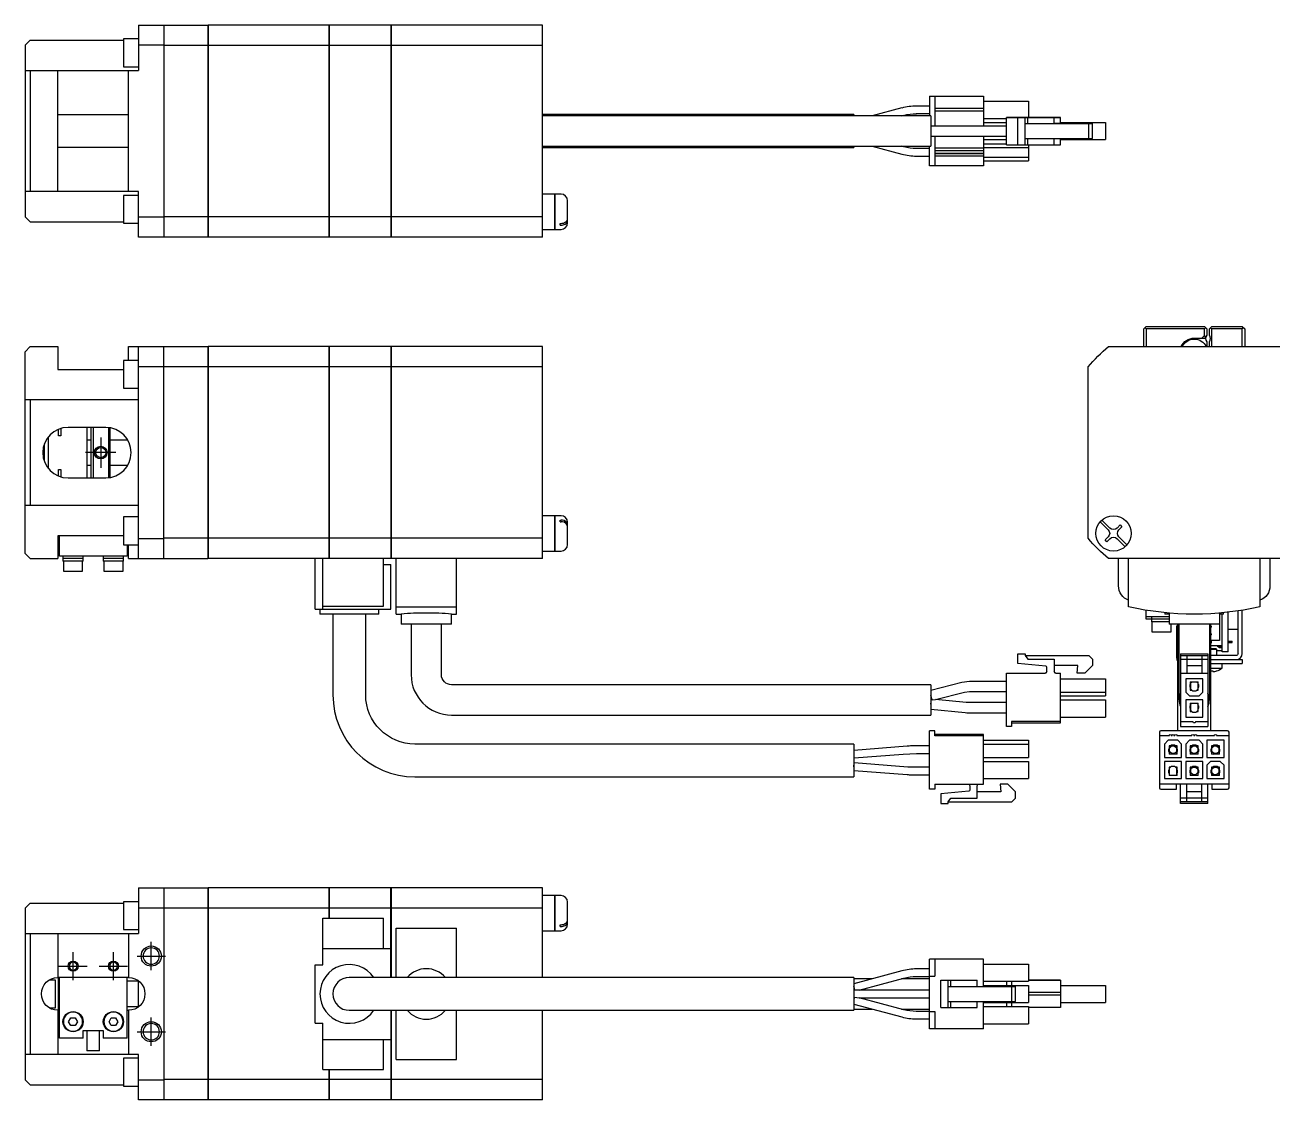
# Model space of a CAD drawing. Extents: x 0 to 751, y -8 to 223.
# Drawn here: x 170.9 to 419.6, y 10 to 223 of the extents above; entities that cross this region are included whole.
import ezdxf

# ---------------------------------------------------------------- set-up
doc = ezdxf.new("R2010")
doc.units = 0
doc.header["$LTSCALE"] = 0.5
doc.linetypes.add('CENTER', pattern=[50.8, 31.75, -6.35, 6.35, -6.35])
for name, color, linetype in [('MSM_CENTER', 1, 'CENTER'), ('MSM_CONTINUOUS', 7, 'CONTINUOUS'), ('MSM_NARROW', 5, 'CONTINUOUS')]:
    doc.layers.add(name, color=color, linetype=linetype)

msp = doc.modelspace()

# ---------------------------------------------------------------- linework, layer by layer
at = {"layer": 'MSM_CENTER'}
for p, q in [((185.94, 141.26), (185.94, 135.26)), ((188.94, 138.26), (182.94, 138.26)), ((195.95, 35.7), (195.95, 41.3)), ((180.45, 33.7), (180.45, 39.3)), ((188.45, 33.7), (188.45, 39.3)), ((193.15, 38.5), (198.75, 38.5)), ((177.65, 36.5), (183.25, 36.5)), ((185.65, 36.5), (191.25, 36.5)), ((195.95, 20.7), (195.95, 26.3)), ((193.15, 23.5), (198.75, 23.5))]:
    msp.add_line(p, q, dxfattribs=at)
at = {"layer": 'MSM_CONTINUOUS'}
for p, q in [((193.45, 222.98), (193.45, 213.98)), ((193.45, 222.98), (207.15, 222.98)), ((198.45, 222.98), (198.45, 180.98)), ((207.15, 222.98), (207.15, 180.98)), ((207.2, 222.93), (207.15, 222.93)), ((207.2, 222.98), (207.2, 180.98)), ((231.15, 222.98), (207.2, 222.98)), ((231.15, 222.98), (231.15, 180.98)), ((231.2, 222.93), (231.15, 222.93)), ((243.45, 222.98), (231.2, 222.98)), ((231.2, 222.98), (231.2, 180.98)), ((243.45, 222.98), (243.45, 180.98)), ((243.5, 222.93), (243.45, 222.93)), ((243.5, 222.98), (243.5, 180.98)), ((273.45, 222.98), (243.5, 222.98)), ((273.45, 180.98), (273.45, 222.98)), ((171.95, 219.98), (170.95, 218.98)), ((170.95, 218.98), (170.95, 184.98)), ((171.95, 219.98), (190.45, 219.98)), ((190.45, 220.23), (190.45, 214.73)), ((193.45, 220.23), (190.45, 220.23)), ((198.45, 218.98), (193.45, 218.98)), ((207.15, 218.95), (198.45, 218.95)), ((231.15, 218.95), (207.2, 218.95)), ((243.45, 218.95), (231.2, 218.95)), ((273.45, 218.95), (243.5, 218.95)), ((207.2, 218.69), (207.15, 218.69)), ((231.2, 218.69), (231.15, 218.69)), ((243.5, 218.69), (243.45, 218.69)), ((170.95, 213.98), (193.45, 213.98)), ((171.95, 213.98), (171.95, 189.98)), ((177.45, 189.98), (177.45, 213.98)), ((190.45, 214.73), (193.45, 214.73)), ((191.45, 189.98), (191.45, 213.98)), ((344.69, 206.55), (338.83, 204.98)), ((350.2, 206.93), (347.56, 206.93)), ((350.2, 208.88), (360.9, 208.88)), ((350.2, 208.88), (350.2, 204.98)), ((351.2, 208.88), (351.2, 202.98)), ((360.9, 206.43), (351.2, 206.43)), ((360.9, 208.88), (360.9, 202.98)), ((360.9, 207.88), (369.8, 207.88)), ((369.8, 207.88), (369.8, 204.68)), ((191.45, 205.19), (177.45, 205.19)), ((335.2, 205.23), (273.45, 205.23)), ((350.45, 204.98), (273.45, 204.98)), ((335.2, 205.23), (335.2, 204.98)), ((344.62, 204.98), (345.08, 205.1)), ((347.56, 205.43), (350.2, 205.43)), ((350.45, 204.98), (350.45, 198.98)), ((360.9, 205.93), (351.2, 205.93)), ((360.9, 204.48), (365.45, 204.48)), ((365.45, 204.68), (373.1, 204.68)), ((365.45, 204.68), (365.45, 204.68)), ((366.45, 204.68), (365.45, 204.68)), ((365.45, 199.28), (365.45, 204.68)), ((376.15, 204.68), (366.45, 204.68)), ((367.65, 199.28), (367.65, 204.68)), ((367.65, 204.68), (369.15, 204.68)), ((373.21, 204.68), (367.65, 204.68)), ((369.15, 199.28), (369.15, 204.68)), ((369.15, 204.68), (369.65, 204.68)), ((369.65, 204.68), (374.9, 204.68)), ((369.65, 203.48), (369.65, 204.68)), ((373.1, 204.68), (373.4, 204.68)), ((373.4, 204.68), (373.21, 204.68)), ((374.9, 204.68), (375.2, 204.68)), ((374.9, 203.48), (374.9, 204.68)), ((375.2, 204.68), (376.15, 204.68)), ((376.15, 203.48), (376.15, 204.68)), ((356.83, 202.98), (350.45, 202.98)), ((357.35, 202.98), (350.45, 202.98)), ((358.09, 202.98), (356.83, 202.98)), ((357.54, 202.98), (357.35, 202.98)), ((365.45, 202.98), (357.54, 202.98)), ((365.45, 202.98), (358.09, 202.98)), ((360.9, 203.68), (365.45, 203.68)), ((369.15, 203.48), (369.65, 203.48)), ((369.15, 203.48), (381.75, 203.48)), ((369.65, 203.48), (374.9, 203.48)), ((379.58, 203.48), (374.9, 203.48)), ((375.2, 203.48), (374.9, 203.48)), ((376.15, 203.68), (385.05, 203.68)), ((376.15, 203.68), (385.05, 203.68)), ((376.15, 203.68), (385.05, 203.68)), ((379.45, 203.48), (379.58, 203.48)), ((380.95, 203.48), (379.45, 203.48)), ((382.45, 203.48), (380.95, 203.48)), ((381.75, 203.48), (382.45, 203.48)), ((381.75, 200.48), (381.75, 203.48)), ((382.45, 200.48), (382.45, 203.48)), ((385.05, 203.68), (385.05, 200.28)), ((273.45, 198.98), (350.45, 198.98)), ((335.2, 198.98), (335.2, 198.73)), ((338.83, 198.98), (344.68, 197.41)), ((345.07, 198.86), (344.62, 198.98)), ((350.2, 195.08), (350.2, 198.98)), ((350.45, 200.98), (356.83, 200.98)), ((351.2, 200.98), (351.2, 195.08)), ((356.83, 200.98), (358.09, 200.98)), ((358.09, 200.98), (365.45, 200.98)), ((360.9, 200.98), (360.9, 195.08)), ((360.9, 200.28), (365.45, 200.28)), ((360.9, 199.48), (365.45, 199.48)), ((365.45, 199.28), (367.65, 199.28)), ((367.65, 199.28), (369.15, 199.28)), ((369.15, 200.48), (381.75, 200.48)), ((369.15, 199.28), (369.65, 199.28)), ((369.65, 199.28), (369.65, 200.48)), ((369.65, 199.28), (374.9, 199.28)), ((369.8, 199.28), (369.8, 196.08)), ((374.9, 199.28), (374.9, 200.48)), ((374.9, 199.28), (375.2, 199.28)), ((375.2, 199.28), (376.15, 199.28)), ((376.15, 199.28), (376.15, 200.48)), ((376.15, 200.28), (385.05, 200.28)), ((381.75, 200.48), (382.45, 200.48)), ((177.45, 198.77), (191.45, 198.77)), ((273.45, 198.73), (335.2, 198.73)), ((350.2, 198.53), (347.57, 198.53)), ((347.57, 197.03), (350.2, 197.03)), ((360.9, 198.58), (351.2, 198.58)), ((360.9, 198.08), (351.2, 198.08)), ((360.9, 198.03), (351.2, 198.03)), ((360.9, 197.53), (351.2, 197.53)), ((360.9, 197.48), (351.2, 197.48)), ((360.9, 196.98), (351.2, 196.98)), ((360.9, 198.73), (369.8, 198.73)), ((360.9, 196.83), (369.8, 196.83)), ((360.9, 195.08), (350.2, 195.08)), ((360.9, 196.08), (369.8, 196.08)), ((193.45, 189.98), (170.95, 189.98)), ((190.45, 189.23), (190.45, 183.73)), ((193.45, 189.23), (190.45, 189.23)), ((193.45, 180.98), (193.45, 189.98)), ((275.95, 189.48), (273.45, 189.48)), ((275.95, 182.48), (275.95, 189.48)), ((276, 189.43), (275.95, 189.43)), ((276, 182.48), (276, 189.48)), ((277.15, 189.48), (276, 189.48)), ((278.45, 183.78), (278.45, 188.18)), ((170.95, 184.98), (171.95, 183.98)), ((193.45, 184.98), (198.45, 184.98)), ((207.15, 185.01), (198.45, 185.01)), ((207.2, 185.26), (207.15, 185.26)), ((231.15, 185.01), (207.2, 185.01)), ((231.2, 185.26), (231.15, 185.26)), ((243.45, 185.01), (231.2, 185.01)), ((243.5, 185.26), (243.45, 185.26)), ((273.45, 185.01), (243.5, 185.01)), ((171.95, 183.98), (190.45, 183.98)), ((190.45, 183.73), (193.45, 183.73)), ((273.45, 182.48), (275.95, 182.48)), ((275.95, 182.53), (276, 182.53)), ((276, 182.48), (277.15, 182.48)), ((276.95, 183.33), (276.95, 183.68)), ((276.95, 183.68), (277.15, 183.68)), ((276.95, 183.33), (277.15, 183.33)), ((207.15, 180.98), (193.45, 180.98)), ((207.2, 181.03), (207.15, 181.03)), ((231.15, 180.98), (207.2, 180.98)), ((231.2, 181.03), (231.15, 181.03)), ((243.45, 180.98), (231.2, 180.98)), ((243.5, 181.03), (243.45, 181.03)), ((273.45, 180.98), (243.5, 180.98)), ((392.64, 162.76), (393.14, 163.26)), ((392.64, 159.26), (392.64, 162.76)), ((393.14, 162.76), (392.89, 163.01)), ((393.14, 163.26), (404.64, 163.26)), ((393.14, 162.76), (393.14, 159.26)), ((404.64, 162.76), (393.14, 162.76)), ((404.64, 163.26), (405.14, 162.76)), ((404.89, 163.01), (404.64, 162.76)), ((404.64, 161.46), (404.64, 162.76)), ((405.14, 162.76), (405.14, 161.52)), ((405.64, 162.76), (405.84, 162.96)), ((405.64, 161.52), (405.64, 162.76)), ((405.84, 162.96), (406.14, 163.26)), ((405.84, 162.96), (406.04, 162.76)), ((406.04, 162.76), (406.04, 159.26)), ((412.14, 162.76), (406.04, 162.76)), ((406.14, 163.26), (412.14, 163.26)), ((412.14, 163.26), (412.64, 162.76)), ((412.39, 163.01), (412.14, 162.76)), ((412.14, 159.26), (412.14, 162.76)), ((412.64, 162.76), (412.64, 159.26)), ((171.95, 159.26), (170.95, 158.26)), ((171.95, 159.26), (177.45, 159.26)), ((177.45, 159.26), (177.45, 154.76)), ((191.45, 156.51), (191.45, 159.26)), ((191.45, 159.26), (207.15, 159.26)), ((193.45, 117.26), (193.45, 159.26)), ((198.45, 117.26), (198.45, 159.26)), ((207.15, 159.26), (207.15, 117.26)), ((207.2, 159.21), (207.15, 159.21)), ((231.15, 159.26), (207.2, 159.26)), ((207.2, 159.26), (207.2, 117.26)), ((231.15, 159.26), (231.15, 117.26)), ((231.2, 159.21), (231.15, 159.21)), ((231.2, 159.26), (231.2, 117.26)), ((243.45, 159.26), (231.2, 159.26)), ((243.45, 159.26), (243.45, 117.26)), ((243.5, 159.21), (243.45, 159.21)), ((273.45, 159.26), (243.5, 159.26)), ((243.5, 159.26), (243.5, 117.26)), ((273.45, 117.26), (273.45, 159.26)), ((385.64, 159.26), (385.51, 159.13)), ((385.67, 159.26), (419.61, 159.26)), ((402.64, 160.96), (404.9, 160.96)), ((404.64, 161.46), (404.14, 160.96)), ((404.92, 161.07), (404.64, 161.46)), ((405.14, 160.2), (405.14, 159.26)), ((405.64, 159.26), (405.64, 160.2)), ((170.95, 118.26), (170.95, 158.26)), ((177.45, 154.76), (190.45, 154.76)), ((190.45, 156.51), (190.45, 151.01)), ((193.45, 156.51), (190.45, 156.51)), ((198.45, 155.26), (193.45, 155.26)), ((207.15, 155.23), (198.45, 155.23)), ((207.2, 154.97), (207.15, 154.97)), ((231.15, 155.23), (207.2, 155.23)), ((231.2, 154.97), (231.15, 154.97)), ((243.45, 155.23), (231.2, 155.23)), ((243.5, 154.97), (243.45, 154.97)), ((273.45, 155.23), (243.5, 155.23)), ((381.77, 155.39), (381.64, 155.26)), ((381.64, 121.29), (381.64, 155.23)), ((190.45, 151.01), (193.45, 151.01)), ((170.95, 148.76), (193.45, 148.76)), ((171.95, 148.76), (171.95, 127.76)), ((177.55, 141.59), (177.55, 142.88)), ((178.05, 143.06), (178.05, 141.59)), ((186.95, 143.26), (179.45, 143.26)), ((183.25, 133.26), (183.25, 143.26)), ((183.95, 143.26), (183.95, 133.26)), ((184.45, 143.26), (184.45, 133.26)), ((187.55, 133.3), (187.55, 143.22)), ((187.75, 143.19), (187.75, 133.32)), ((174.75, 139.51), (174.61, 139.51)), ((174.75, 139.97), (174.75, 136.55)), ((175.55, 141.39), (175.55, 135.13)), ((178.05, 141.61), (177.55, 141.61)), ((178.05, 141.59), (177.55, 141.59)), ((183.95, 140.76), (183.25, 140.76)), ((191.28, 140.76), (187.75, 140.76)), ((174.61, 137.01), (174.75, 137.01)), ((177.55, 133.63), (177.55, 134.93)), ((177.55, 134.93), (178.05, 134.93)), ((177.55, 134.91), (178.05, 134.91)), ((178.05, 134.93), (178.05, 133.46)), ((183.25, 135.76), (183.95, 135.76)), ((187.75, 135.76), (191.28, 135.76)), ((179.45, 133.26), (186.95, 133.26)), ((193.45, 127.76), (170.95, 127.76)), ((190.45, 125.51), (190.45, 120.01)), ((193.45, 125.51), (190.45, 125.51)), ((275.95, 125.76), (273.45, 125.76)), ((275.95, 118.76), (275.95, 125.76)), ((276, 125.71), (275.95, 125.71)), ((276, 118.76), (276, 125.76)), ((277.15, 125.76), (276, 125.76)), ((276.95, 124.55), (276.95, 124.9)), ((276.95, 124.9), (277.15, 124.9)), ((276.95, 124.55), (277.15, 124.55)), ((278.45, 120.06), (278.45, 124.46)), ((385.58, 122.97), (384, 124.55)), ((384.35, 124.9), (385.94, 123.32)), ((387.35, 123.32), (387.95, 123.92)), ((388.31, 123.57), (387.7, 122.97)), ((387.95, 123.92), (388.31, 123.57)), ((177.45, 121.76), (177.45, 117.26)), ((190.45, 121.76), (177.45, 121.76)), ((177.75, 117.76), (177.75, 121.76)), ((190.45, 120.01), (193.45, 120.01)), ((191.15, 120.01), (191.15, 117.76)), ((191.45, 117.26), (191.45, 120.01)), ((193.45, 121.26), (198.45, 121.26)), ((207.15, 121.29), (198.45, 121.29)), ((207.2, 121.55), (207.15, 121.55)), ((231.15, 121.29), (207.2, 121.29)), ((231.2, 121.55), (231.15, 121.55)), ((243.45, 121.29), (231.2, 121.29)), ((243.5, 121.55), (243.45, 121.55)), ((273.45, 121.29), (243.5, 121.29)), ((381.64, 121.26), (381.77, 121.13)), ((384.98, 120.95), (385.58, 121.55)), ((385.34, 120.6), (384.98, 120.95)), ((385.94, 121.2), (385.34, 120.6)), ((388.94, 119.61), (387.35, 121.2)), ((387.7, 121.55), (389.29, 119.97)), ((170.95, 118.26), (171.95, 117.26)), ((171.95, 117.26), (177.45, 117.26)), ((191.15, 117.76), (177.75, 117.76)), ((178.45, 117.76), (178.45, 116.76)), ((182.45, 117.26), (178.45, 117.26)), ((182.45, 116.76), (182.45, 117.76)), ((186.45, 117.76), (186.45, 116.76)), ((190.45, 117.26), (186.45, 117.26)), ((190.45, 116.76), (190.45, 117.76)), ((191.45, 117.26), (207.15, 117.26)), ((207.2, 117.31), (207.15, 117.31)), ((243.45, 117.26), (207.2, 117.26)), ((228.45, 107.26), (228.45, 117.26)), ((229.95, 107.26), (229.95, 117.26)), ((231.2, 117.31), (231.15, 117.31)), ((241.95, 107.86), (241.95, 117.26)), ((243.5, 117.31), (243.45, 117.31)), ((273.45, 117.26), (243.5, 117.26)), ((244.45, 106.26), (244.45, 117.26)), ((256.45, 106.26), (256.45, 117.26)), ((273.45, 118.76), (275.95, 118.76)), ((275.95, 118.81), (276, 118.81)), ((276, 118.76), (277.15, 118.76)), ((385.51, 117.39), (385.64, 117.26)), ((419.61, 117.26), (385.67, 117.26)), ((387.64, 111.84), (387.64, 117.26)), ((389.64, 107.69), (389.64, 117.26)), ((415.64, 117.26), (415.64, 107.69)), ((417.64, 117.26), (417.64, 111.84)), ((182.45, 116.76), (178.45, 116.76)), ((178.55, 116.76), (178.55, 114.76)), ((178.55, 114.76), (182.35, 114.76)), ((182.35, 114.76), (182.35, 116.76)), ((190.45, 116.76), (186.45, 116.76)), ((186.55, 116.76), (186.55, 114.76)), ((186.55, 114.76), (190.35, 114.76)), ((190.35, 114.76), (190.35, 116.76)), ((241.95, 116.06), (243.45, 116.06)), ((243.45, 107.26), (243.45, 116.06)), ((228.45, 107.26), (243.45, 107.26)), ((229.38, 107.26), (229.38, 106.26)), ((229.95, 107.86), (241.95, 107.86)), ((241.02, 106.26), (241.02, 107.26)), ((244.45, 107.69), (256.45, 107.69)), ((393.14, 105.26), (393.14, 107.02)), ((412.14, 98.46), (412.14, 107.02)), ((241.02, 106.26), (229.38, 106.26)), ((231.95, 106.26), (231.95, 90.26)), ((238.45, 90.26), (238.45, 106.26)), ((244.45, 106.26), (245.45, 106.26)), ((245.45, 106.26), (245.45, 104.26)), ((255.45, 106.26), (256.45, 106.26)), ((255.45, 104.26), (255.45, 106.26)), ((393.14, 105.76), (397.64, 105.76)), ((397.64, 105.26), (393.14, 105.26)), ((394.14, 105.76), (394.14, 104.76)), ((397.64, 104.76), (394.14, 104.76)), ((394.24, 104.76), (394.24, 102.76)), ((396.82, 106.55), (396.82, 106.26)), ((397.64, 106.26), (396.82, 106.26)), ((397.64, 106.47), (397.64, 104.26)), ((407.64, 106.47), (407.64, 101.01)), ((408.46, 106.26), (407.64, 106.26)), ((408.14, 98.76), (408.14, 106.26)), ((408.46, 106.26), (408.46, 106.55)), ((409.34, 98.76), (409.34, 106.64)), ((411.34, 98.46), (411.34, 106.9)), ((255.45, 104.26), (245.45, 104.26)), ((247.45, 104.26), (247.45, 94.26)), ((253.45, 94.26), (253.45, 104.26)), ((394.24, 102.76), (398.04, 102.76)), ((407.64, 104.26), (397.64, 104.26)), ((398.04, 102.76), (398.04, 104.26)), ((399.14, 103.96), (399.39, 103.96)), ((399.14, 103.96), (399.14, 97.66)), ((399.39, 83.16), (399.39, 104.26)), ((399.64, 89.26), (399.64, 104.26)), ((405.64, 104.26), (405.64, 89.26)), ((405.89, 104.26), (405.89, 83.16)), ((409.34, 103.26), (411.34, 103.26)), ((405.99, 100.51), (405.89, 100.51)), ((405.89, 100.01), (408.14, 100.01)), ((405.99, 101.01), (405.99, 100.51)), ((407.64, 101.01), (405.99, 101.01)), ((407.34, 99.78), (407.34, 100.01)), ((408.14, 99.78), (407.34, 99.78)), ((407.59, 99.55), (407.59, 99.78)), ((408.14, 99.55), (407.59, 99.55)), ((409.34, 100.88), (410.14, 100.88)), ((409.34, 100.63), (410.14, 100.63)), ((410.14, 100.63), (410.14, 100.88)), ((367.65, 98.36), (369.15, 98.36)), ((367.65, 98.36), (369.15, 98.36)), ((367.65, 96.45), (367.65, 98.36)), ((369.15, 98.36), (369.15, 98.06)), ((369.15, 98.06), (369.65, 97.36)), ((369.15, 98.06), (369.65, 97.36)), ((369.15, 98.06), (381.75, 98.06)), ((369.15, 98.06), (381.75, 98.06)), ((369.65, 97.36), (374.9, 97.36)), ((369.65, 97.36), (374.9, 97.36)), ((374.9, 97.36), (374.9, 94.86)), ((381.75, 98.06), (382.45, 97.36)), ((381.75, 98.06), (382.45, 97.36)), ((382.45, 97.36), (382.45, 96.06)), ((399.94, 98.36), (405.34, 98.36)), ((399.94, 98.36), (399.94, 83.96)), ((399.94, 98.06), (405.34, 98.06)), ((399.94, 97.36), (405.34, 97.36)), ((401.14, 98.06), (401.14, 94.56)), ((404.14, 98.06), (404.14, 94.56)), ((405.34, 98.36), (405.34, 83.96)), ((405.89, 99.46), (406.94, 99.46)), ((407.14, 99.26), (405.89, 99.26)), ((410.94, 98.06), (405.89, 98.06)), ((405.89, 97.26), (412.14, 97.26)), ((407.14, 99.26), (406.94, 99.46)), ((407.14, 98.06), (407.14, 99.26)), ((408.14, 99.01), (407.14, 99.01)), ((409.34, 98.76), (408.14, 98.76)), ((412.14, 97.26), (412.14, 96.46)), ((365.45, 94.56), (373.1, 94.56)), ((365.45, 83.96), (365.45, 94.56)), ((365.45, 94.56), (373.1, 94.56)), ((373.21, 95.96), (367.65, 96.45)), ((373.1, 94.56), (373.1, 94.56)), ((373.4, 94.86), (373.4, 95.76)), ((379.58, 96.06), (374.9, 96.06)), ((375.2, 94.56), (375.19, 94.56)), ((375.2, 94.56), (376.15, 94.56)), ((375.2, 94.56), (376.15, 94.56)), ((376.15, 84.71), (376.15, 94.56)), ((379.45, 94.56), (379.58, 96.06)), ((379.45, 94.56), (379.58, 96.06)), ((380.95, 94.56), (379.45, 94.56)), ((382.45, 96.06), (380.95, 94.56)), ((399.94, 94.56), (405.34, 94.56)), ((401.14, 96.06), (404.14, 96.06)), ((405.89, 96.46), (412.14, 96.46)), ((405.89, 95.56), (408.14, 95.56)), ((405.94, 95), (406.34, 95)), ((405.94, 94.87), (405.94, 95)), ((406.34, 95), (406.34, 94.87)), ((407.07, 95), (407.09, 95)), ((408.14, 95.56), (408.14, 96.46)), ((350.45, 92.26), (255.45, 92.26)), ((356.57, 92.74), (350.45, 91.14)), ((350.45, 92.26), (350.45, 86.26)), ((358.09, 92.93), (356.57, 92.74)), ((365.45, 92.93), (358.09, 92.93)), ((376.15, 93.46), (385.05, 93.46)), ((376.15, 93.46), (385.05, 93.46)), ((385.05, 93.46), (385.05, 90.06)), ((404.34, 93.46), (400.94, 93.46)), ((400.94, 93.46), (400.94, 90.81)), ((401.74, 92.31), (401.74, 91.81)), ((401.89, 92.31), (401.74, 92.31)), ((401.84, 92.81), (403.44, 92.81)), ((401.84, 92.81), (401.84, 92.31)), ((401.89, 92.81), (401.89, 91.43)), ((403.39, 91.43), (403.39, 92.81)), ((403.39, 92.31), (403.54, 92.31)), ((403.44, 92.31), (403.44, 92.81)), ((403.54, 91.81), (403.54, 92.31)), ((404.34, 90.81), (404.34, 93.46)), ((350.67, 89.26), (350.45, 90.11)), ((351.39, 89.32), (357.08, 90.8)), ((357.08, 90.8), (358.09, 90.93)), ((358.09, 90.93), (365.45, 90.93)), ((376.15, 90.81), (385.05, 90.81)), ((376.15, 90.06), (385.05, 90.06)), ((400.94, 90.81), (401.69, 90.06)), ((401.69, 90.06), (403.59, 90.06)), ((401.74, 91.81), (401.89, 91.81)), ((401.84, 91.81), (401.84, 91.16)), ((401.84, 91.16), (402.17, 91.16)), ((401.89, 91.43), (402.27, 91.06)), ((402.27, 91.06), (403.02, 91.06)), ((403.02, 91.06), (403.39, 91.43)), ((403.12, 91.16), (403.44, 91.16)), ((403.39, 91.81), (403.54, 91.81)), ((403.44, 91.16), (403.44, 91.81)), ((403.59, 90.06), (404.34, 90.81)), ((350.45, 88.41), (350.54, 89.4)), ((350.45, 87.4), (357.26, 86.75)), ((350.63, 89.4), (350.54, 89.4)), ((350.67, 89.26), (351.39, 89.32)), ((357.45, 88.74), (351.39, 89.32)), ((357.54, 88.73), (357.45, 88.74)), ((365.45, 88.73), (357.54, 88.73)), ((376.15, 89.26), (385.05, 89.26)), ((376.15, 89.26), (385.05, 89.26)), ((385.05, 89.26), (385.05, 85.86)), ((400.94, 89.26), (400.94, 85.86)), ((404.34, 89.26), (400.94, 89.26)), ((401.89, 88.11), (401.74, 88.11)), ((401.74, 88.11), (401.74, 87.61)), ((401.74, 87.61), (401.89, 87.61)), ((401.84, 88.61), (403.44, 88.61)), ((401.84, 88.61), (401.84, 88.11)), ((401.84, 87.61), (401.84, 86.96)), ((401.89, 88.61), (401.89, 87.23)), ((401.89, 87.23), (402.27, 86.86)), ((403.02, 86.86), (403.39, 87.23)), ((403.39, 87.23), (403.39, 88.61)), ((403.39, 88.11), (403.54, 88.11)), ((403.39, 87.61), (403.54, 87.61)), ((403.44, 88.11), (403.44, 88.61)), ((403.44, 86.96), (403.44, 87.61)), ((403.54, 87.61), (403.54, 88.11)), ((404.34, 85.86), (404.34, 89.26)), ((255.45, 86.26), (350.45, 86.26)), ((357.26, 86.75), (357.54, 86.73)), ((357.54, 86.73), (365.45, 86.73)), ((376.15, 84.96), (366.45, 84.96)), ((366.45, 84.96), (366.45, 83.96)), ((366.45, 84.71), (376.15, 84.71)), ((376.15, 85.86), (385.05, 85.86)), ((399.94, 84.96), (402.39, 84.96)), ((400.94, 85.86), (404.34, 85.86)), ((401.84, 86.96), (402.17, 86.96)), ((402.27, 86.86), (403.02, 86.86)), ((402.89, 84.96), (405.34, 84.96)), ((403.12, 86.96), (403.44, 86.96)), ((351.2, 83.16), (350.2, 83.16)), ((350.2, 71.56), (350.2, 83.16)), ((351.2, 82.16), (351.2, 83.16)), ((360.9, 82.41), (351.2, 82.41)), ((360.9, 82.16), (351.2, 82.16)), ((360.9, 72.56), (360.9, 82.41)), ((366.45, 83.96), (365.45, 83.96)), ((395.74, 82.86), (395.74, 71.86)), ((397.64, 82.16), (395.74, 82.16)), ((409.24, 83.16), (396.04, 83.16)), ((398.19, 82.16), (398.14, 82.16)), ((398.74, 82.16), (398.69, 82.16)), ((402.12, 82.16), (399.24, 82.16)), ((399.94, 83.96), (405.34, 83.96)), ((402.67, 82.16), (402.62, 82.16)), ((406.59, 82.16), (403.17, 82.16)), ((409.54, 82.16), (407.09, 82.16)), ((409.54, 71.86), (409.54, 82.86)), ((335.2, 80.51), (248.2, 80.51)), ((335.2, 80.51), (335.2, 74.01)), ((345.74, 80.1), (335.2, 79.26)), ((350.2, 80.13), (346.59, 80.13)), ((360.9, 81.26), (369.8, 81.26)), ((360.9, 80.51), (369.8, 80.51)), ((369.8, 81.26), (369.8, 77.86)), ((397.49, 81.26), (396.74, 80.51)), ((396.74, 80.51), (396.74, 77.86)), ((399.39, 81.26), (397.49, 81.26)), ((397.97, 80.16), (397.64, 80.16)), ((397.64, 80.16), (397.64, 79.51)), ((398.07, 80.26), (397.69, 79.88)), ((397.69, 79.88), (397.69, 78.51)), ((398.82, 80.26), (398.07, 80.26)), ((398.66, 80.1), (399.11, 79.97)), ((399.19, 79.88), (398.82, 80.26)), ((399.24, 80.16), (398.92, 80.16)), ((399.19, 78.51), (399.19, 79.88)), ((399.24, 79.51), (399.24, 80.16)), ((400.14, 80.51), (399.39, 81.26)), ((400.14, 77.86), (400.14, 80.51)), ((401.69, 81.26), (400.94, 80.51)), ((400.94, 80.51), (400.94, 77.86)), ((403.59, 81.26), (401.69, 81.26)), ((402.17, 80.16), (401.84, 80.16)), ((401.84, 80.16), (401.84, 79.51)), ((402.27, 80.26), (401.89, 79.88)), ((401.89, 79.88), (401.89, 78.51)), ((403.02, 80.26), (402.27, 80.26)), ((403.39, 79.88), (403.02, 80.26)), ((403.44, 80.16), (403.12, 80.16)), ((403.39, 78.51), (403.39, 79.88)), ((403.44, 79.51), (403.44, 80.16)), ((404.34, 80.51), (403.59, 81.26)), ((404.34, 77.86), (404.34, 80.51)), ((408.54, 81.26), (405.14, 81.26)), ((405.14, 81.26), (405.14, 77.86)), ((406.37, 80.16), (406.04, 80.16)), ((406.04, 80.16), (406.04, 79.51)), ((406.47, 80.26), (406.09, 79.88)), ((406.09, 79.88), (406.09, 78.51)), ((406.63, 80.1), (406.18, 79.97)), ((407.22, 80.26), (406.47, 80.26)), ((407.59, 79.88), (407.22, 80.26)), ((407.64, 80.16), (407.32, 80.16)), ((407.59, 78.51), (407.59, 79.88)), ((407.64, 79.51), (407.64, 80.16)), ((408.54, 77.86), (408.54, 81.26)), ((335.26, 77.76), (344.93, 78.53)), ((344.93, 78.53), (347.57, 78.63)), ((347.57, 78.63), (350.2, 78.63)), ((360.9, 77.86), (369.8, 77.86)), ((396.74, 77.86), (400.14, 77.86)), ((397.69, 79.51), (397.54, 79.51)), ((397.54, 79.51), (397.54, 79.01)), ((397.54, 79.01), (397.69, 79.01)), ((397.64, 79.01), (397.64, 78.51)), ((399.24, 78.51), (397.64, 78.51)), ((398.76, 78.51), (398.23, 78.67)), ((399.34, 79.51), (399.19, 79.51)), ((399.34, 79.01), (399.19, 79.01)), ((399.24, 78.51), (399.24, 79.01)), ((399.34, 79.01), (399.34, 79.51)), ((400.94, 77.86), (404.34, 77.86)), ((401.89, 79.51), (401.74, 79.51)), ((401.74, 79.51), (401.74, 79.01)), ((401.74, 79.01), (401.89, 79.01)), ((401.84, 79.01), (401.84, 78.51)), ((403.44, 78.51), (401.84, 78.51)), ((401.9, 78.51), (401.89, 78.59)), ((403.54, 79.51), (403.39, 79.51)), ((403.54, 79.01), (403.39, 79.01)), ((403.39, 78.51), (403.39, 78.59)), ((403.44, 78.51), (403.44, 79.01)), ((403.54, 79.01), (403.54, 79.51)), ((405.14, 77.86), (408.54, 77.86)), ((406.09, 79.51), (405.94, 79.51)), ((405.94, 79.51), (405.94, 79.01)), ((405.94, 79.01), (406.09, 79.01)), ((406.04, 79.01), (406.04, 78.51)), ((407.64, 78.51), (406.04, 78.51)), ((406.53, 78.51), (407.06, 78.67)), ((407.74, 79.51), (407.59, 79.51)), ((407.74, 79.01), (407.59, 79.01)), ((407.64, 78.51), (407.64, 79.01)), ((407.74, 79.01), (407.74, 79.51)), ((335.2, 76.01), (335.25, 76.76)), ((335.2, 75.26), (345.77, 74.46)), ((345.88, 75.96), (335.25, 76.76)), ((350.2, 75.93), (346.57, 75.93)), ((360.9, 77.06), (369.8, 77.06)), ((369.8, 77.06), (369.8, 73.66)), ((396.74, 77.06), (396.74, 73.66)), ((400.14, 77.06), (396.74, 77.06)), ((397.69, 75.31), (397.54, 75.31)), ((397.54, 75.31), (397.54, 74.81)), ((397.54, 74.81), (397.69, 74.81)), ((397.97, 75.96), (397.64, 75.96)), ((397.64, 75.96), (397.64, 75.31)), ((397.64, 74.81), (397.64, 74.31)), ((398.07, 76.06), (397.69, 75.68)), ((397.69, 75.68), (397.69, 74.31)), ((398.82, 76.06), (398.07, 76.06)), ((399.19, 75.68), (398.82, 76.06)), ((399.24, 75.96), (398.92, 75.96)), ((399.19, 74.31), (399.19, 75.68)), ((399.34, 75.31), (399.19, 75.31)), ((399.34, 74.81), (399.19, 74.81)), ((399.24, 75.31), (399.24, 75.96)), ((399.24, 74.31), (399.24, 74.81)), ((399.34, 74.81), (399.34, 75.31)), ((400.14, 73.66), (400.14, 77.06)), ((404.34, 77.06), (400.94, 77.06)), ((400.94, 77.06), (400.94, 73.66)), ((401.74, 75.31), (401.74, 74.81)), ((401.89, 75.31), (401.74, 75.31)), ((401.74, 74.81), (401.89, 74.81)), ((402.17, 75.96), (401.84, 75.96)), ((401.84, 75.96), (401.84, 75.31)), ((401.84, 74.81), (401.84, 74.31)), ((402.27, 76.06), (401.89, 75.68)), ((401.89, 75.68), (401.89, 74.31)), ((403.02, 76.06), (402.27, 76.06)), ((403.39, 75.68), (403.02, 76.06)), ((403.44, 75.96), (403.12, 75.96)), ((403.39, 74.31), (403.39, 75.68)), ((403.54, 75.31), (403.39, 75.31)), ((403.54, 74.81), (403.39, 74.81)), ((403.44, 75.31), (403.44, 75.96)), ((403.44, 74.31), (403.44, 74.81)), ((403.54, 74.81), (403.54, 75.31)), ((404.34, 73.66), (404.34, 77.06)), ((405.89, 77.06), (405.14, 76.31)), ((405.14, 76.31), (405.14, 73.66)), ((407.79, 77.06), (405.89, 77.06)), ((406.09, 75.31), (405.94, 75.31)), ((405.94, 75.31), (405.94, 74.81)), ((405.94, 74.81), (406.09, 74.81)), ((406.37, 75.96), (406.04, 75.96)), ((406.04, 75.96), (406.04, 75.31)), ((406.04, 74.81), (406.04, 74.31)), ((406.47, 76.06), (406.09, 75.68)), ((406.09, 75.68), (406.09, 74.31)), ((406.09, 74.62), (406.64, 74.46)), ((407.22, 76.06), (406.47, 76.06)), ((407.05, 75.91), (406.5, 76.06)), ((407.59, 75.68), (407.22, 76.06)), ((407.64, 75.96), (407.32, 75.96)), ((407.59, 74.31), (407.59, 75.68)), ((407.74, 75.31), (407.59, 75.31)), ((407.74, 74.81), (407.59, 74.81)), ((407.64, 75.31), (407.64, 75.96)), ((407.64, 74.31), (407.64, 74.81)), ((407.74, 74.81), (407.74, 75.31)), ((408.54, 76.31), (407.79, 77.06)), ((408.54, 73.66), (408.54, 76.31)), ((248.2, 74.01), (335.2, 74.01)), ((346.57, 74.43), (350.2, 74.43)), ((351.2, 72.56), (360.9, 72.56)), ((351.2, 72.56), (351.2, 71.56)), ((358.15, 72.26), (358.15, 71.36)), ((359.65, 69.76), (359.65, 72.26)), ((360.9, 73.66), (369.8, 73.66)), ((364.2, 72.56), (364.33, 71.06)), ((365.7, 72.56), (364.2, 72.56)), ((367.2, 71.06), (365.7, 72.56)), ((409.54, 72.56), (395.74, 72.56)), ((396.74, 73.66), (400.14, 73.66)), ((399.24, 74.31), (397.64, 74.31)), ((399.14, 71.56), (399.14, 72.56)), ((399.94, 68.76), (399.94, 72.56)), ((400.94, 73.66), (404.34, 73.66)), ((401.14, 69.06), (401.14, 72.56)), ((403.44, 74.31), (401.84, 74.31)), ((404.14, 69.06), (404.14, 72.56)), ((405.14, 73.66), (408.54, 73.66)), ((405.34, 68.76), (405.34, 72.56)), ((407.64, 74.31), (406.04, 74.31)), ((406.14, 72.56), (406.14, 71.56)), ((351.2, 71.56), (350.2, 71.56)), ((357.96, 71.16), (352.4, 70.67)), ((352.4, 70.67), (352.4, 68.76)), ((353.9, 69.06), (354.4, 69.76)), ((354.4, 69.76), (359.65, 69.76)), ((364.33, 71.06), (359.65, 71.06)), ((366.5, 69.06), (367.2, 69.76)), ((367.2, 69.76), (367.2, 71.06)), ((396.04, 71.56), (399.14, 71.56)), ((405.34, 69.76), (399.94, 69.76)), ((404.14, 71.06), (401.14, 71.06)), ((406.14, 71.56), (409.24, 71.56)), ((352.4, 68.76), (353.9, 68.76)), ((353.9, 68.76), (353.9, 69.06)), ((353.9, 69.06), (366.5, 69.06)), ((405.34, 69.06), (399.94, 69.06)), ((405.34, 68.76), (399.94, 68.76)), ((193.45, 52), (193.45, 43)), ((193.45, 52), (207.15, 52)), ((198.45, 52), (198.45, 10)), ((207.15, 52), (207.15, 10)), ((207.2, 51.95), (207.15, 51.95)), ((231.15, 52), (207.2, 52)), ((207.2, 52), (207.2, 10)), ((231.15, 52), (231.15, 46)), ((231.2, 51.95), (231.15, 51.95)), ((243.45, 52), (231.2, 52)), ((231.2, 52), (231.2, 46)), ((243.45, 34.25), (243.45, 52)), ((243.5, 51.95), (243.45, 51.95)), ((243.5, 52), (243.5, 34.25)), ((273.45, 52), (243.5, 52)), ((273.45, 34.25), (273.45, 52)), ((275.95, 50.5), (273.45, 50.5)), ((275.95, 43.5), (275.95, 50.5)), ((276, 50.45), (275.95, 50.45)), ((276, 43.5), (276, 50.5)), ((277.15, 50.5), (276, 50.5)), ((171.95, 49), (170.95, 48)), ((170.95, 48), (170.95, 14)), ((171.95, 49), (190.45, 49)), ((190.45, 49.25), (190.45, 43.75)), ((193.45, 49.25), (190.45, 49.25)), ((198.45, 48), (193.45, 48)), ((207.15, 47.97), (198.45, 47.97)), ((207.2, 47.71), (207.15, 47.71)), ((231.15, 47.97), (207.2, 47.97)), ((231.2, 47.71), (231.15, 47.71)), ((243.45, 47.97), (231.2, 47.97)), ((243.5, 47.71), (243.45, 47.71)), ((273.45, 47.97), (243.5, 47.97)), ((278.45, 44.8), (278.45, 49.2)), ((229.95, 36.78), (229.95, 46)), ((229.95, 46), (241.95, 46)), ((241.95, 40), (241.95, 46)), ((170.95, 43), (193.45, 43)), ((171.95, 43), (171.95, 19)), ((177.45, 43), (177.45, 34.25)), ((190.45, 43.75), (193.45, 43.75)), ((191.45, 43), (191.45, 34.25)), ((244.45, 34.25), (244.45, 44)), ((244.45, 44), (256.45, 44)), ((256.45, 34.25), (256.45, 44)), ((273.45, 43.5), (275.95, 43.5)), ((275.95, 43.55), (276, 43.55)), ((276, 43.5), (277.15, 43.5)), ((276.95, 44.35), (276.95, 44.71)), ((276.95, 44.71), (277.15, 44.71)), ((276.95, 44.35), (277.15, 44.35)), ((229.95, 40), (243.45, 40)), ((350.2, 24.1), (350.2, 37.9)), ((360.9, 37.9), (350.2, 37.9)), ((351.2, 37.9), (351.2, 34.5)), ((360.9, 32.5), (360.9, 37.9)), ((187.75, 36.8), (187.73, 36.82)), ((187.75, 36.8), (187.75, 36.15)), ((228.45, 36.78), (229.95, 36.78)), ((228.45, 25.22), (228.45, 36.78)), ((344.68, 35.57), (335.2, 33.03)), ((350.2, 35.95), (347.57, 35.95)), ((360.9, 36.9), (369.8, 36.9)), ((369.8, 36.9), (369.8, 33.5)), ((176.95, 33.75), (175.71, 33.75)), ((176.95, 28.25), (176.95, 33.75)), ((191.45, 34.25), (177.45, 34.25)), ((177.55, 27.75), (177.55, 34.25)), ((177.75, 22.25), (177.75, 34.25)), ((191.15, 22.25), (191.15, 34.25)), ((193.45, 33.5), (191.15, 33.5)), ((193.45, 28.44), (193.45, 33.56)), ((335.2, 34.25), (235.2, 34.25)), ((335.2, 34.25), (335.2, 27.75)), ((338.83, 34), (335.2, 34)), ((336.23, 31.75), (345.07, 34.12)), ((350.2, 34), (344.62, 34)), ((347.57, 34.45), (350.2, 34.45)), ((350.2, 34.5), (351.2, 34.5)), ((352.4, 28.3), (352.4, 33.7)), ((352.4, 33.7), (359.65, 33.7)), ((353.9, 28.3), (353.9, 33.7)), ((353.9, 32.5), (367.2, 32.5)), ((354.4, 32.5), (354.4, 33.7)), ((359.65, 32.5), (359.65, 33.7)), ((360.9, 33.5), (369.8, 33.5)), ((360.9, 32.7), (369.8, 32.7)), ((365.45, 33.5), (365.45, 32.7)), ((366.45, 33.5), (366.45, 32.7)), ((366.5, 29.5), (366.5, 32.5)), ((367.2, 29.5), (367.2, 32.5)), ((369.8, 33.7), (373.1, 33.7)), ((373.21, 33.7), (369.8, 33.7)), ((369.8, 33.7), (374.9, 33.7)), ((376.15, 33.7), (369.8, 33.7)), ((369.8, 32.7), (369.8, 29.3)), ((373.1, 33.7), (373.4, 33.7)), ((373.4, 33.7), (373.21, 33.7)), ((374.9, 33.7), (375.2, 33.7)), ((375.2, 33.7), (376.15, 33.7)), ((376.15, 33.7), (376.15, 28.3)), ((376.15, 32.7), (385.05, 32.7)), ((376.15, 32.7), (385.05, 32.7)), ((376.15, 32.7), (385.05, 32.7)), ((385.05, 32.7), (385.05, 29.3)), ((350.2, 31.75), (335.2, 31.75)), ((335.2, 30.25), (335.29, 30.25)), ((335.33, 30.36), (336.23, 30.25)), ((336.23, 30.25), (350.2, 30.25)), ((345.08, 27.88), (336.23, 30.25)), ((376.15, 31.25), (369.8, 31.25)), ((376.15, 30.75), (369.8, 30.75)), ((175.71, 28.25), (176.95, 28.25)), ((177.45, 27.75), (177.45, 19)), ((177.45, 27.75), (177.75, 27.75)), ((191.15, 28.5), (193.45, 28.5)), ((191.15, 27.75), (191.45, 27.75)), ((191.45, 27.75), (191.45, 19)), ((235.2, 27.75), (335.2, 27.75)), ((243.45, 27.75), (243.45, 10)), ((243.5, 27.75), (243.5, 10)), ((244.45, 18), (244.45, 27.75)), ((256.45, 18), (256.45, 27.75)), ((273.45, 10), (273.45, 27.75)), ((335.2, 28.97), (344.69, 26.43)), ((335.2, 28), (338.83, 28)), ((344.62, 28), (350.2, 28)), ((350.2, 27.55), (347.56, 27.55)), ((350.2, 27.5), (351.2, 27.5)), ((351.2, 27.5), (351.2, 24.1)), ((352.4, 28.3), (359.65, 28.3)), ((353.9, 29.5), (367.2, 29.5)), ((354.4, 28.3), (354.4, 29.5)), ((359.65, 28.3), (359.65, 29.5)), ((360.9, 24.1), (360.9, 29.5)), ((360.9, 29.3), (369.8, 29.3)), ((360.9, 28.5), (369.8, 28.5)), ((365.45, 29.3), (365.45, 28.5)), ((366.45, 29.3), (366.45, 28.5)), ((369.8, 28.5), (369.8, 25.1)), ((376.15, 28.3), (369.8, 28.3)), ((376.15, 29.3), (385.05, 29.3)), ((179.58, 25.5), (180.01, 26.25)), ((180.01, 24.75), (179.58, 25.5)), ((180.01, 26.25), (180.88, 26.25)), ((180.88, 26.25), (181.31, 25.5)), ((181.31, 25.5), (180.88, 24.75)), ((187.58, 25.5), (188.01, 26.25)), ((188.01, 24.75), (187.58, 25.5)), ((188.01, 26.25), (188.88, 26.25)), ((188.88, 26.25), (189.31, 25.5)), ((189.31, 25.5), (188.88, 24.75)), ((228.45, 25.22), (229.95, 25.22)), ((229.95, 16), (229.95, 25.22)), ((347.56, 26.05), (350.2, 26.05)), ((360.9, 25.1), (369.8, 25.1)), ((180.88, 24.75), (180.01, 24.75)), ((182.45, 23.75), (186.45, 23.75)), ((182.45, 22.25), (182.45, 23.75)), ((183.2, 23.75), (183.2, 19.75)), ((185.7, 19.75), (185.7, 23.75)), ((186.45, 23.75), (186.45, 22.25)), ((188.88, 24.75), (188.01, 24.75)), ((360.9, 24.1), (350.2, 24.1)), ((182.45, 22.25), (177.75, 22.25)), ((191.15, 22.25), (186.45, 22.25)), ((229.95, 22), (243.45, 22)), ((241.95, 16), (241.95, 22)), ((193.45, 19), (170.95, 19)), ((185.7, 19.75), (183.2, 19.75)), ((190.45, 18.25), (190.45, 12.75)), ((193.45, 18.25), (190.45, 18.25)), ((193.45, 10), (193.45, 19)), ((244.45, 18), (256.45, 18)), ((229.95, 16), (241.95, 16)), ((231.15, 16), (231.15, 10)), ((231.2, 16), (231.2, 10)), ((170.95, 14), (171.95, 13)), ((171.95, 13), (190.45, 13)), ((190.45, 12.75), (193.45, 12.75)), ((193.45, 14), (198.45, 14)), ((207.15, 14.03), (198.45, 14.03)), ((207.2, 14.29), (207.15, 14.29)), ((231.15, 14.03), (207.2, 14.03)), ((231.2, 14.29), (231.15, 14.29)), ((243.45, 14.03), (231.2, 14.03)), ((243.5, 14.29), (243.45, 14.29)), ((273.45, 14.03), (243.5, 14.03)), ((207.15, 10), (193.45, 10)), ((207.2, 10.05), (207.15, 10.05)), ((231.15, 10), (207.2, 10)), ((231.2, 10.05), (231.15, 10.05)), ((243.45, 10), (231.2, 10)), ((243.5, 10.05), (243.45, 10.05)), ((273.45, 10), (243.5, 10))]:
    msp.add_line(p, q, dxfattribs=at)
for centre, radius in [((185.94, 138.26), 1.01), ((386.64, 122.26), 3.5), ((398.44, 79.38), 0.75), ((402.64, 79.38), 0.75), ((406.84, 79.38), 0.75), ((402.64, 75.18), 0.75), ((406.84, 75.18), 0.75), ((180.45, 25.5), 2), ((188.45, 25.5), 2)]:
    msp.add_circle(centre, radius, dxfattribs=at)
at = {"layer": 'MSM_CONTINUOUS', "extrusion": (0, 0, -1)}
for centre, radius in [((-195.95, 38.5), 1.62), ((-180.45, 36.5), 0.783), ((-188.45, 36.5), 0.783), ((-180.45, 25.5), 1.9), ((-188.45, 25.5), 1.9), ((-195.95, 23.5), 1.62)]:
    msp.add_circle(centre, radius, dxfattribs=at)
at = {"layer": 'MSM_CONTINUOUS'}
for centre, radius, start, end in [((347.57, 195.77), 11.15, 89.9911, 105.0006), ((347.57, 208.18), 11.15, 255.0015, 270.0068), ((277.15, 188.18), 1.3, 0, 90), ((277.56, 184.33), 0.891, 298.7486, 355.0367), ((277.64, 184.65), 0.809, 303.6126, 357.2927), ((277.17, 185.3), 1.61, 269.2584, 304.7863), ((277.15, 183.78), 1.3, 270, 360), ((277.16, 184.99), 1.66, 269.4455, 299.7231), ((405.89, 160.86), 1, 138.5904, 221.4096), ((404.89, 160.86), 1, 318.5904, 41.4096), ((179.45, 138.26), 5, 90, 270), ((186.95, 138.26), 5, 270, 90), ((277.15, 124.46), 1.3, 0, 90), ((277.23, 123.5), 1.41, 41.3743, 92.8178), ((277.24, 123.17), 1.39, 42.8199, 93.04), ((277.7, 123.96), 0.751, 1.7681, 38.8955), ((277.69, 123.61), 0.754, 5.8166, 41.8939), ((277.15, 120.06), 1.3, 270, 360), ((250.46, 46.22), 60.26, 90.0102, 94.77), ((250.44, 46.24), 60.23, 85.2289, 89.9909), ((400.34, 97.66), 1.2, 180, 217.6585), ((410.94, 98.46), 1.2, 270, 0), ((373.1, 94.86), 0.3, 270, 0), ((373.1, 94.86), 0.3, 270, 0), ((373.2, 95.76), 0.2, 0, 85), ((375.2, 94.86), 0.3, 180, 270), ((406.14, 98.06), 3.19, 265.5104, 266.4096), ((406.14, 98.06), 3.19, 273.5904, 286.9053), ((406.14, 98.06), 3.2, 287.27, 308.6822), ((255.45, 94.26), 8, 180, 270), ((248.2, 90.26), 16.25, 180, 270), ((402.64, 89.26), 3, 154.1588, 205.8426), ((402.64, 89.26), 3, 334.1588, 25.8426), ((396.04, 82.86), 0.3, 90, 180), ((409.24, 82.86), 0.3, 0, 90), ((346.59, 69.38), 10.75, 90, 94.548), ((335.26, 77.84), 0.081, 220.6929, 268.6432), ((335.25, 76.68), 0.0725, 89.0721, 139.2713), ((346.57, 85.18), 10.75, 265.7108, 270), ((396.04, 71.86), 0.3, 180, 270), ((409.24, 71.86), 0.3, 270, 0), ((277.15, 49.2), 1.3, 0, 90), ((277.17, 46.32), 1.61, 269.2584, 304.7863), ((277.15, 44.8), 1.3, 270, 360), ((277.56, 45.35), 0.891, 298.7486, 355.0367), ((277.64, 45.67), 0.809, 303.6126, 357.2927), ((277.16, 46.02), 1.66, 269.4455, 299.7231), ((235.2, 31), 5.82, 33.9465, 326.0534), ((250.45, 31), 5, 40.5416, 139.4584), ((347.57, 24.8), 11.15, 89.9911, 105.0006), ((235.2, 31), 3.25, 90, 270), ((327.87, 30.28), 7.65, 11.1076, 16.6126), ((342.83, 34.28), 7.96, 196.3458, 198.5093), ((339.82, 28.68), 4.79, 159.3938, 164.575), ((250.45, 31), 5, 220.5416, 319.4584), ((347.56, 37.16), 11.11, 255, 270.006)]:
    msp.add_arc(centre, radius, start, end, dxfattribs=at)
at = {"layer": 'MSM_CONTINUOUS', "extrusion": (0, 0, -1)}
for centre, radius, start, end in [((-347.57, 195.77), 9.65, 75.0035, 90.008), ((-347.57, 208.18), 9.65, 269.9899, 284.9986), ((-402.64, 138.26), 27, 38.9424, 51.0576), ((-402.64, 158.16), 2.8, 23.1324, 90), ((-402.64, 158.16), 2.6, 25.029, 154.971), ((-384.88, 122.26), 1, 135, 225), ((-386.64, 124.03), 1, 225, 315), ((-388.41, 122.26), 1, 315, 45), ((-402.64, 138.26), 27, 308.9424, 321.0576), ((-386.64, 120.49), 1, 45, 135), ((-390.64, 111.84), 3, 289.4712, 0), ((-414.64, 111.84), 3, 180, 250.5288), ((-402.64, 166.26), 60, 257.4867, 282.5133), ((-405.74, 103.76), 0.25, 126.8699, 233.1301), ((-405.74, 102.26), 0.25, 126.8699, 233.1301), ((-410.94, 98.46), 0.4, 180, 270), ((-373.1, 94.86), 0.3, 180, 270), ((-373.1, 94.86), 0.3, 180, 270), ((-375.2, 94.86), 0.3, 270, 0), ((-375.2, 94.86), 0.3, 270, 0), ((-255.45, 94.26), 2, 270, 0), ((-402.64, 91.93), 1, 41.4089, 61.0443), ((-402.64, 91.93), 1, 118.9543, 138.5897), ((-248.2, 90.26), 9.75, 270, 0), ((-402.64, 87.73), 1, 41.4089, 61.0443), ((-402.64, 87.73), 1, 118.9543, 138.5897), ((-402.64, 84.96), 0.25, 179.9993, 359.9993), ((-397.89, 82.16), 0.25, 0, 180), ((-398.44, 82.16), 0.25, 0, 180), ((-398.99, 82.16), 0.25, 0, 180), ((-402.37, 82.16), 0.25, 0, 180), ((-402.92, 82.16), 0.25, 0, 180), ((-406.84, 82.16), 0.25, 0, 180), ((-346.57, 85.18), 9.25, 270, 274.2892), ((-357.85, 72.26), 0.3, 90, 180), ((-359.95, 72.26), 0.3, 0, 90), ((-357.95, 71.36), 0.2, 180, 265), ((-177.45, 31), 3.25, 270, 90), ((-191.45, 31), 3.25, 90, 270), ((-347.57, 24.8), 9.65, 75.0035, 90.008), ((-347.56, 37.16), 9.61, 269.9909, 285.0002)]:
    msp.add_arc(centre, radius, start, end, dxfattribs=at)
at = {"layer": 'MSM_NARROW'}
for centre, radius in [((185.94, 138.26), 1.25), ((195.95, 38.5), 2), ((180.45, 36.5), 1), ((188.45, 36.5), 1), ((195.95, 23.5), 2)]:
    msp.add_circle(centre, radius, dxfattribs=at)

doc.saveas('drawing.dxf')
